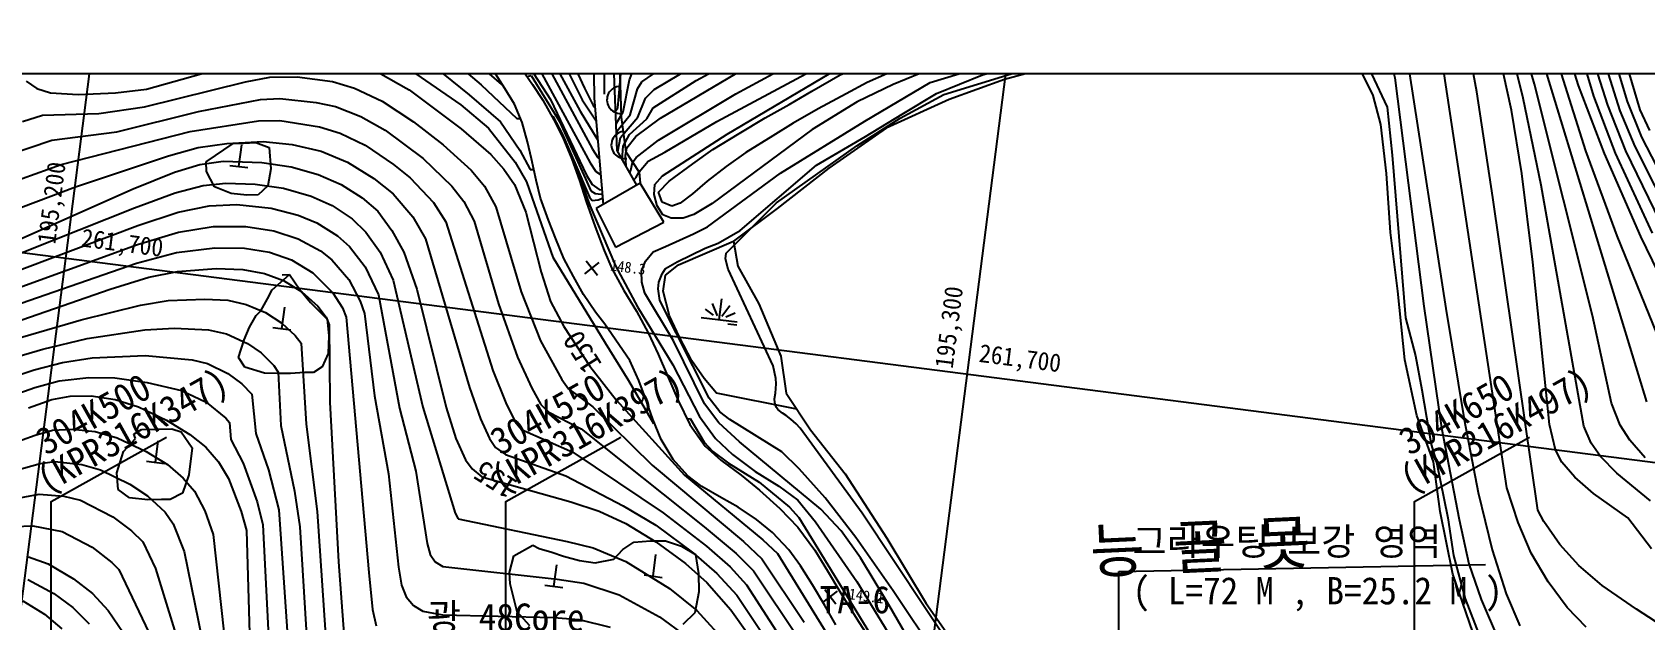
# Model space of a CAD drawing. Header units: millimetres. Extents: x 6886 to 7682, y 1103 to 1807.
# Drawn here: x 7170.6 to 7348, y 1489.1 to 1553.7 of the extents above; entities that cross this region are included whole.
import ezdxf
from ezdxf.enums import TextEntityAlignment as Align
from ezdxf.xclip import XClip

# ---------------------------------------------------------------- set-up
doc = ezdxf.new("R2010")
doc.units = ezdxf.units.MM
doc.header["$LTSCALE"] = 10
doc.header["$MEASUREMENT"] = 0
doc.header["$XCLIPFRAME"] = 2
doc.layers.add('TN-TEXT', color=3, linetype='Continuous')
doc.layers.add('TZ-BASE', color=253, linetype='Continuous')
doc.layers.add('TX-PAPR', color=2, linetype='Continuous', plot=False)
doc.styles.add('HANA', font='GulimChe.ttf')
doc.styles.get("Standard").update_dxf_attribs({"font": 'GulimChe.ttf'})

# ---------------------------------------------------------------- blocks, each defined once
blk = doc.blocks.new('JD-GFJ6DDFJGD34XDGH')
at = {"layer": 'TZ-BASE'}
for p, q in [((172.02, -175.56), (217.06, 175)), ((272.79, -175.91), (317.89, 175)), ((369.73, 72.54, 156), (360.37, 104.28, 156)), ((368.06, 73.69, 155), (361.36, 95.7, 155)), ((259.5, 87.9, 143.85), (259.74, 72.32, 143.85)), ((262.27, 66.57, 132.9), (261.42, 87.57, 132.9)), ((262.23, 87.1, 146.87), (262.69, 70.21, 146.87)), ((252.74, 83.44, 141), (258.43, 72.14, 141)), ((251.79, 82.61, 142), (258.21, 70.88, 142)), ((254.19, 83.36, 140), (258.67, 73.41, 140)), ((368.84, 66.51, 154), (363.62, 83.06, 154)), ((371.26, 71.53, 157), (367.8, 82.51, 157)), ((372.65, 70.9, 158), (369.16, 81.98, 158)), ((373.44, 71.96, 159), (370.26, 82.31, 159)), ((374.85, 71.01, 160), (371.24, 82.99, 160)), ((348.54, 80.99, 147), (353.46, 49.17, 147)), ((360.17, 29.48, 148), (352.53, 79.96, 148)), ((241.68, 78.57, 147), (247.3, 73.76, 147)), ((260.88, 74.25, 180), (260.92, 79.25, 180)), ((270.94, 74.25, 144), (280.05, 79.2, 144)), ((345.44, 72.62, 144.5), (342.63, 78.46, 144.5)), ((356.86, 73, 149), (355.74, 79.01, 149)), ((363.19, 73.85, 152), (361.62, 79.53, 152)), ((375.56, 38.91, 153), (363.22, 79.4, 153)), ((210.47, 73.31, 150), (222.26, 76.63, 150)), ((240.8, 76.85, 148), (245.98, 72.69, 148)), ((266.33, 73.26, 143), (271.94, 76.62, 143)), ((273.24, 69.74, 147), (287.29, 77.29, 147)), ((275.34, 72.77, 146), (282.77, 76.87, 146)), ((286.81, 74.86, 148.82), (289.36, 76.38, 148.82)), ((300.74, 77.15, 148), (292.64, 73.83, 148)), ((298.21, 72.71, 145), (310.36, 76.46, 145)), ((302.45, 74.87, 146), (310.8, 77.44, 146)), ((312.96, 76.62, 144.5), (304.88, 74.35, 144.5)), ((344.09, 77.5, 145), (346.98, 71.33, 145)), ((347.19, 77.15, 146), (347.83, 74.54, 146)), ((361.97, 72.3, 151), (360.62, 77.71, 151)), ((221.35, 74.09, 151), (224.06, 74.63, 151)), ((224.06, 74.63, 151), (227.04, 74.64, 151)), ((227.04, 74.64, 151), (230.94, 74.13, 151)), ((235.63, 75.37, 150), (239.05, 73.4, 150)), ((239.92, 75.13, 149), (245.07, 71.57, 149)), ((247.1, 75.91, 146), (249.54, 73.82, 146)), ((249.91, 73.38, 141.52), (248.88, 75.01, 141.52)), ((251.6, 75.82, 155.51), (252.94, 73.83, 155.51)), ((252.36, 74.69, 146), (252.8, 74.82, 146)), ((252.8, 74.82, 146), (255.92, 69.76, 146)), ((252.9, 75.29, 145), (254.94, 72.17, 145)), ((253.47, 75.95, 144), (259.3, 65.2, 144)), ((254.71, 75.67, 143), (259.56, 66.71, 143)), ((259.53, 75.13, 139), (259.7, 74.9, 139)), ((262.33, 71.24, 140), (262.69, 75.36, 140)), ((263.63, 74.32, 141), (263.93, 75.09, 141)), ((264.97, 74.11, 142), (268.08, 76.23, 142)), ((267.04, 70.1, 145), (275.58, 75.17, 145)), ((274.36, 68.35, 148), (286.57, 75.57, 148)), ((283.68, 73.08, 148.82), (286.81, 74.86, 148.82)), ((293.12, 75.54, 148.82), (289.79, 74.02, 148.82)), ((296.72, 74.04, 147), (301.44, 75.48, 147)), ((297.39, 72.81, 146), (302.45, 74.87, 146)), ((347.83, 74.54, 146), (351.04, 49.44, 146)), ((360.66, 70.98, 150), (359.58, 76.01, 150)), ((197.24, 74.19, 150), (198.41, 73.39, 150)), ((198.41, 73.39, 150), (199.9, 72.91, 150)), ((199.9, 72.91, 150), (202.96, 72.72, 150)), ((202.96, 72.72, 150), (207.07, 72.88, 150)), ((207.07, 72.88, 150), (210.47, 73.31, 150)), ((210.27, 71.34, 151), (221.35, 74.09, 151)), ((230.94, 74.13, 151), (233.35, 73.42, 151)), ((233.35, 73.42, 151), (236.39, 71.97, 151)), ((239.05, 73.4, 150), (239.36, 73.23, 150)), ((239.36, 73.23, 150), (245.11, 68.92, 150)), ((247.3, 73.76, 147), (251.24, 70.07, 147)), ((249.54, 73.82, 146), (249.62, 73.85, 146)), ((250.96, 71.64, 141.52), (249.91, 73.38, 141.52)), ((252.94, 73.83, 155.51), (254.1, 72.09, 155.51)), ((258.67, 73.41, 140), (259.61, 71.52, 140)), ((260.87, 72.75, 180), (260.88, 74.25, 180)), ((262.93, 70.8, 141), (263.63, 74.32, 141)), ((263.68, 70.47, 142), (264.5, 73.34, 142)), ((264.5, 73.34, 142), (264.97, 74.11, 142)), ((265.37, 72.32, 143), (266.33, 73.26, 143)), ((266.22, 71.24, 144), (270.94, 74.25, 144)), ((266.82, 67.7, 146), (275.34, 72.77, 146)), ((281.19, 71.61, 148.82), (283.68, 73.08, 148.82)), ((287.48, 72.78, 148.82), (284.38, 71.15, 148.82)), ((289.79, 74.02, 148.82), (287.48, 72.78, 148.82)), ((292.64, 73.83, 148), (288.66, 71.91, 148)), ((289.5, 69.77, 147), (296.72, 74.04, 147)), ((293.62, 70.54, 146), (297.39, 72.81, 146)), ((304.88, 74.35, 144.5), (298.79, 72.16, 144.5)), ((358.64, 61.38, 149), (356.86, 73, 149)), ((369.59, 48.42, 152), (363.19, 73.85, 152)), ((370.91, 66.22, 155), (368.06, 73.69, 155)), ((205.22, 70.63, 151), (210.27, 71.34, 151)), ((216.21, 70.86, 152), (223.02, 72.15, 152)), ((223.02, 72.15, 152), (225.15, 72.28, 152)), ((225.15, 72.28, 152), (229.15, 71.83, 152)), ((229.15, 71.83, 152), (231.27, 71.41, 152)), ((231.27, 71.41, 152), (234.07, 70.29, 152)), ((236.39, 71.97, 151), (239.85, 69.69, 151)), ((245.07, 71.57, 149), (248.1, 69, 149)), ((245.98, 72.69, 148), (249.43, 69.71, 148)), ((251.82, 69.62, 141.52), (250.96, 71.64, 141.52)), ((254.1, 72.09, 155.51), (255.28, 69.92, 155.51)), ((254.94, 72.17, 145), (258.9, 63.85, 145)), ((258.43, 72.14, 141), (259.95, 69.81, 141)), ((259.61, 71.52, 140), (259.83, 71.23, 140)), ((259.74, 72.32, 143.85), (260.71, 60.63, 143.85)), ((262.09, 70.87, 140), (262.33, 71.24, 140)), ((264.54, 70.23, 143), (265.37, 72.32, 143)), ((265.53, 70.04, 144), (266.22, 71.24, 144)), ((278.55, 70.15, 148.82), (281.19, 71.61, 148.82)), ((284.38, 71.15, 148.82), (281.62, 69.56, 148.82)), ((288.66, 71.91, 148), (283.73, 68.87, 148)), ((298.79, 72.16, 144.5), (291.85, 69.02, 144.5)), ((293.4, 70.1, 145), (298.21, 72.71, 145)), ((346.28, 69.43, 144.5), (345.44, 72.62, 144.5)), ((346.98, 71.33, 145), (347.55, 66.05, 145)), ((361.82, 64.01, 150), (360.66, 70.98, 150)), ((363.94, 62.75, 151), (361.97, 72.3, 151)), ((372.13, 66.27, 156), (369.73, 72.54, 156)), ((373.25, 66.53, 157), (371.26, 71.53, 157)), ((375.01, 68.04, 159), (373.44, 71.96, 159)), ((375.9, 68.74, 160), (374.85, 71.01, 160)), ((80, 70.34), (700, -9.33)), ((196.81, 69.74, 151), (199.04, 70.43, 151)), ((199.04, 70.43, 151), (205.22, 70.63, 151)), ((207.2, 68.62, 152), (216.21, 70.86, 152)), ((215.26, 68.65, 153), (222.81, 69.8, 153)), ((222.81, 69.8, 153), (225.15, 69.84, 153)), ((225.15, 69.84, 153), (229.52, 69.17, 153)), ((234.07, 70.29, 152), (236.74, 68.79, 152)), ((239.85, 69.69, 151), (243.12, 67.19, 151)), ((249.43, 69.71, 148), (251.57, 66.61, 148)), ((251.24, 70.07, 147), (251.61, 70.09, 147)), ((252.39, 67.5, 141.52), (251.82, 69.62, 141.52)), ((255.06, 70.32, 147), (255.17, 70.33, 147)), ((255.17, 70.33, 147), (256.26, 68.3, 147)), ((255.28, 69.92, 155.51), (256.35, 67.82, 155.51)), ((255.92, 69.76, 146), (258.77, 63.44, 146)), ((258.21, 70.88, 142), (260.13, 67.68, 142)), ((262.15, 69.49, 141), (262.93, 70.8, 141)), ((262.28, 68.7, 142), (263.68, 70.47, 142)), ((262.62, 67.98, 143), (264.54, 70.23, 143)), ((262.69, 70.21, 146.87), (263.22, 66.42, 146.87)), ((263.63, 68.32, 144), (265.53, 70.04, 144)), ((264.32, 68.11, 145), (267.04, 70.1, 145)), ((267.51, 66.39, 147), (273.24, 69.74, 147)), ((275.68, 68.41, 148.82), (278.55, 70.15, 148.82)), ((281.62, 69.56, 148.82), (279.41, 68.16, 148.82)), ((280.23, 64.08, 147), (289.5, 69.77, 147)), ((288.63, 67.07, 145), (293.4, 70.1, 145)), ((289.6, 68.09, 146), (293.62, 70.54, 146)), ((346.93, 64.01, 144.5), (346.28, 69.43, 144.5)), ((374.27, 67, 158), (372.65, 70.9, 158)), ((195.18, 66.06, 152), (200.07, 67.7, 152)), ((200.07, 67.7, 152), (207.2, 68.62, 152)), ((201.07, 65, 153), (215.26, 68.65, 153)), ((219.3, 67.32, 154), (223.3, 67.54, 154)), ((221.13, 67.38, 154.53), (222.5, 67.45, 154.53)), ((222.5, 67.45, 154.53), (223.96, 66.88, 154.53)), ((223.3, 67.54, 154), (226.5, 67.21, 154)), ((229.52, 69.17, 153), (231.8, 68.48, 153)), ((231.8, 68.48, 153), (234.53, 67.16, 153)), ((236.74, 68.79, 152), (240.92, 65.68, 152)), ((245.11, 68.92, 150), (248.36, 66.11, 150)), ((248.1, 69, 149), (251.04, 65.26, 149)), ((252.83, 65.65, 141.52), (252.39, 67.5, 141.52)), ((256.26, 68.3, 147), (257.72, 64.93, 147)), ((256.35, 67.82, 155.51), (257.28, 65.59, 155.51)), ((262.2, 68.11, 142), (262.28, 68.7, 142)), ((262.33, 66.45, 143), (262.62, 67.98, 143)), ((262.92, 67.05, 144), (263.63, 68.32, 144)), ((263.33, 66.84, 145), (264.32, 68.11, 145)), ((264.37, 65.79, 146), (266.82, 67.7, 146)), ((267.26, 63.76, 148), (274.36, 68.35, 148)), ((283.73, 68.87, 148), (272.73, 60.73, 148)), ((272.8, 66.68, 148.82), (275.68, 68.41, 148.82)), ((279.41, 68.16, 148.82), (276.44, 66.34, 148.82)), ((284.19, 64.93, 146), (289.6, 68.09, 146)), ((291.85, 69.02, 144.5), (285.55, 64.62, 144.5)), ((378.33, 61.64, 159), (375.01, 68.04, 159)), ((202.67, 62.57, 154), (212.88, 65.98, 154)), ((212.88, 65.98, 154), (216.17, 66.88, 154)), ((216.17, 66.88, 154), (219.3, 67.32, 154)), ((217.03, 65.32, 154.53), (220, 67.32, 154.53)), ((220, 67.32, 154.53), (221.13, 67.38, 154.53)), ((220.65, 64.79, 155.7), (220.96, 67.17, 155.7)), ((223.96, 66.88, 154.53), (224.15, 64.53, 154.53)), ((226.5, 67.21, 154), (229.68, 66.49, 154)), ((229.68, 66.49, 154), (232.59, 65.28, 154)), ((234.53, 67.16, 153), (237.64, 65.03, 153)), ((240.92, 65.68, 152), (244.08, 62.65, 152)), ((243.12, 67.19, 151), (246.19, 64.38, 151)), ((248.36, 66.11, 150), (249.81, 64.51, 150)), ((251.57, 66.61, 148), (252.7, 64.46, 148)), ((259.56, 66.71, 143), (260.13, 65.78, 143)), ((260.13, 65.78, 143), (260.3, 65.65, 143)), ((264.42, 62.76, 132.9), (262.27, 66.57, 132.9)), ((262.83, 65.58, 144), (262.92, 67.05, 144)), ((263.17, 66.06, 145), (263.33, 66.84, 145)), ((263.24, 64.84, 145), (263.17, 66.06, 145)), ((263.22, 66.42, 146.87), (264.68, 64.19, 146.87)), ((263.95, 65.25, 146), (264.37, 65.79, 146)), ((265.68, 65.39, 147), (267.51, 66.39, 147)), ((270.6, 65.08, 148.82), (272.8, 66.68, 148.82)), ((276.44, 66.34, 148.82), (274.25, 64.79, 148.82)), ((279.81, 60.81, 145), (288.63, 67.07, 145)), ((347.55, 66.05, 145), (349.01, 48.17, 145)), ((372.31, 57.16, 154), (368.84, 66.51, 154)), ((374.92, 57.09, 155), (370.91, 66.22, 155)), ((376.19, 57.48, 156), (372.13, 66.27, 156)), ((377.66, 57.46, 157), (373.25, 66.53, 157)), ((378.65, 58.36, 158), (374.27, 67, 158)), ((193.78, 62.42, 153), (201.07, 65, 153)), ((209.02, 62.33, 155), (213.56, 64.18, 155)), ((213.56, 64.18, 155), (216.34, 65.02, 155)), ((216.34, 65.02, 155), (218.9, 65.4, 155)), ((217.08, 64.24, 154.53), (217.03, 65.32, 154.53)), ((217.96, 62.55, 154.53), (217.08, 64.24, 154.53)), ((218.9, 65.4, 155), (223.17, 65.22, 155)), ((219.66, 64.92, 155.7), (221.64, 64.67, 155.7)), ((223.17, 65.22, 155), (226.4, 64.75, 155)), ((224.15, 64.53, 154.53), (223.81, 62.68, 154.53)), ((226.4, 64.75, 155), (229.35, 63.92, 155)), ((229.35, 63.92, 155), (231.9, 62.8, 155)), ((232.59, 65.28, 154), (235.5, 63.47, 154)), ((237.64, 65.03, 153), (239.47, 63.55, 153)), ((246.19, 64.38, 151), (247.67, 62.62, 151)), ((249.81, 64.51, 150), (250.96, 62.8, 150)), ((251.04, 65.26, 149), (252.29, 63.1, 149)), ((252.7, 64.46, 148), (253.09, 64.48, 148)), ((253.35, 63.28, 141.52), (252.83, 65.65, 141.52)), ((257.28, 65.59, 155.51), (258.11, 63.25, 155.51)), ((257.58, 64.75, 148), (257.7, 64.76, 148)), ((257.7, 64.76, 148), (259.27, 60.49, 148)), ((257.72, 64.93, 147), (259.22, 61.44, 147)), ((259.3, 65.2, 144), (259.93, 64.24, 144)), ((259.93, 64.24, 144), (260.44, 63.92, 144)), ((263.67, 64.1, 146), (263.78, 64.39, 146)), ((263.78, 64.39, 146), (263.95, 65.25, 146)), ((264.32, 63.55, 147), (264.7, 64.21, 147)), ((264.68, 64.19, 146.87), (264.79, 62.97, 146.87)), ((264.7, 64.21, 147), (265.68, 65.39, 147)), ((267.98, 63.2, 148.82), (270.6, 65.08, 148.82)), ((274.25, 64.79, 148.82), (272.15, 63.19, 148.82)), ((272.2, 58.16, 147), (280.23, 64.08, 147)), ((275.79, 57.76, 146), (284.19, 64.93, 146)), ((285.55, 64.62, 144.5), (279.86, 60.18, 144.5)), ((347.36, 57.55, 144.5), (346.93, 64.01, 144.5)), ((363.04, 54.28, 150), (361.82, 64.01, 150)), ((192.9, 58.88, 154), (202.67, 62.57, 154)), ((195.21, 56.21, 155), (209.02, 62.33, 155)), ((213.63, 61.91, 156), (216.71, 62.69, 156)), ((216.71, 62.69, 156), (219.19, 62.97, 156)), ((219.78, 61.83, 154.53), (217.96, 62.55, 154.53)), ((219.19, 62.97, 156), (222.42, 62.87, 156)), ((222.42, 62.87, 156), (225.53, 62.42, 156)), ((223.81, 62.68, 154.53), (222.76, 61.69, 154.53)), ((225.53, 62.42, 156), (228.6, 61.54, 156)), ((231.9, 62.8, 155), (234.2, 61.36, 155)), ((235.5, 63.47, 154), (237.62, 61.78, 154)), ((239.47, 63.55, 153), (242.06, 60.83, 153)), ((244.08, 62.65, 152), (245.39, 60.96, 152)), ((247.67, 62.62, 151), (248.91, 60.37, 151)), ((250.96, 62.8, 150), (252.23, 59.79, 150)), ((252.29, 63.1, 149), (253.15, 60.57, 149)), ((253.84, 61.3, 141.52), (253.35, 63.28, 141.52)), ((258.11, 63.25, 155.51), (258.86, 60.94, 155.51)), ((258.77, 63.44, 146), (259.36, 62.13, 146)), ((258.9, 63.85, 145), (259.51, 62.82, 145)), ((259.36, 62.13, 146), (259.85, 61.83, 146)), ((259.51, 62.82, 145), (260.28, 62.25, 145)), ((264.79, 62.97, 147.42), (259.94, 60.19, 147.42)), ((260.28, 62.25, 145), (260.58, 62.24, 145)), ((264.1, 63.33, 147), (264.32, 63.55, 147)), ((267.4, 58.69, 147.42), (264.79, 62.97, 147.42)), ((266.35, 61.73, 148), (266.41, 62.81, 148)), ((266.41, 62.81, 148), (267.26, 63.76, 148)), ((266.8, 61.97, 148.82), (267.98, 63.2, 148.82)), ((272.15, 63.19, 148.82), (270.56, 61.79, 148.82)), ((368.64, 36.24, 151), (363.94, 62.75, 151)), ((209.15, 60.26, 156), (213.63, 61.91, 156)), ((213.95, 59.77, 157), (217.36, 60.46, 157)), ((217.36, 60.46, 157), (220.41, 60.6, 157)), ((221.52, 61.66, 154.53), (219.78, 61.83, 154.53)), ((220.41, 60.6, 157), (224.19, 60.22, 157)), ((222.76, 61.69, 154.53), (221.52, 61.66, 154.53)), ((228.6, 61.54, 156), (230.89, 60.49, 156)), ((230.89, 60.49, 156), (233.09, 59.05, 156)), ((234.2, 61.36, 155), (235.91, 59.9, 155)), ((237.62, 61.78, 154), (239.78, 59.28, 154)), ((242.06, 60.83, 153), (243.4, 58.73, 153)), ((245.39, 60.96, 152), (246.52, 58.78, 152)), ((248.91, 60.37, 151), (251.71, 51.01, 151)), ((253.15, 60.57, 149), (255.18, 54.83, 149)), ((254.72, 58.91, 141.52), (253.84, 61.3, 141.52)), ((258.86, 60.94, 155.51), (259.83, 58.15, 155.51)), ((259.22, 61.44, 147), (259.52, 61.05, 147)), ((259.27, 60.49, 148), (262.08, 53.88, 148)), ((259.52, 61.05, 147), (260.18, 61.14, 147)), ((259.85, 61.83, 146), (260.49, 61.75, 146)), ((260.18, 61.14, 147), (260.65, 61.33, 147)), ((260.49, 61.75, 146), (260.62, 61.79, 146)), ((266.67, 60.46, 148), (266.35, 61.73, 148)), ((267.29, 59.49, 148), (266.67, 60.46, 148)), ((267.21, 60.86, 148.82), (266.8, 61.97, 148.82)), ((268.28, 60.43, 148.82), (267.21, 60.86, 148.82)), ((269.2, 60.75, 148.82), (268.28, 60.43, 148.82)), ((270.56, 61.79, 148.82), (269.2, 60.75, 148.82)), ((272.73, 60.73, 148), (270.7, 59.52, 148)), ((274.27, 55.28, 145), (279.81, 60.81, 145)), ((363.58, 27.02, 149), (358.64, 61.38, 149)), ((192.55, 53.67, 156), (209.15, 60.26, 156)), ((209.51, 58.31, 157), (213.95, 59.77, 157)), ((224.19, 60.22, 157), (227.17, 59.45, 157)), ((227.17, 59.45, 157), (229.23, 58.6, 157)), ((229.23, 58.6, 157), (231.5, 57.19, 157)), ((233.09, 59.05, 156), (234.62, 57.56, 156)), ((235.91, 59.9, 155), (237.48, 57.76, 155)), ((239.78, 59.28, 154), (241.19, 56.84, 154)), ((243.4, 58.73, 153), (248.58, 42.38, 153)), ((246.52, 58.78, 152), (249.22, 49.69, 152)), ((252.23, 59.79, 150), (253.9, 53.16, 150)), ((255.51, 56.86, 141.52), (254.72, 58.91, 141.52)), ((259.94, 60.19, 147.42), (262.08, 55.92, 147.42)), ((262.08, 55.92, 147.42), (267.4, 58.69, 147.42)), ((268.2, 59.12, 148), (267.29, 59.49, 148)), ((269.54, 59.12, 148), (268.2, 59.12, 148)), ((270.7, 59.52, 148), (269.54, 59.12, 148)), ((279.86, 60.18, 144.5), (275.05, 56.58, 144.5)), ((192.62, 51.95, 157), (209.51, 58.31, 157)), ((209.47, 56.23, 158), (213.98, 57.56, 158)), ((213.98, 57.56, 158), (217.81, 58.19, 158)), ((217.81, 58.19, 158), (221.39, 58.19, 158)), ((221.39, 58.19, 158), (224.49, 57.72, 158)), ((224.49, 57.72, 158), (227.17, 56.86, 158)), ((227.17, 56.86, 158), (229.61, 55.51, 158)), ((231.5, 57.19, 157), (232.8, 55.99, 157)), ((234.62, 57.56, 156), (236.2, 55.37, 156)), ((237.48, 57.76, 155), (238.78, 55.36, 155)), ((241.19, 56.84, 154), (246.01, 40.5, 154)), ((256.41, 54.67, 141.52), (255.51, 56.86, 141.52)), ((259.83, 58.15, 155.51), (260.83, 55.57, 155.51)), ((267.6, 56, 147), (270.68, 57.41, 147)), ((270.68, 57.41, 147), (272.2, 58.16, 147)), ((273.37, 56.38, 146), (275.79, 57.76, 146)), ((348.18, 51.09, 144.5), (347.36, 57.55, 144.5)), ((379.45, 39.56, 154), (372.31, 57.16, 154)), ((380, 46.59, 155), (374.92, 57.09, 155)), ((193.33, 50.36, 158), (209.47, 56.23, 158)), ((209.38, 54.17, 159), (213.79, 55.34, 159)), ((213.79, 55.34, 159), (217.99, 55.87, 159)), ((217.99, 55.87, 159), (221.24, 55.83, 159)), ((221.24, 55.83, 159), (223.99, 55.36, 159)), ((223.99, 55.36, 159), (226.44, 54.52, 159)), ((229.61, 55.51, 158), (230.86, 54.55, 158)), ((232.8, 55.99, 157), (234.54, 53.75, 157)), ((236.2, 55.37, 156), (237.63, 52.29, 156)), ((238.78, 55.36, 155), (240.23, 51.3, 155)), ((260.83, 55.57, 155.51), (261.67, 53.58, 155.51)), ((265.39, 54.4, 147), (266.22, 55.41, 147)), ((266.22, 55.41, 147), (267.6, 56, 147)), ((268.85, 54.31, 146), (271.94, 55.8, 146)), ((269, 53.99, 144.79), (275.05, 56.58, 144.79)), ((271.94, 55.8, 146), (273.37, 56.38, 146)), ((274.19, 54.64, 145), (274.27, 55.28, 145)), ((275.05, 56.58, 144.5), (275.55, 53.83, 144.5)), ((193.27, 48.6, 159), (209.38, 54.17, 159)), ((210.72, 52.61, 160), (213.87, 53.26, 160)), ((213.87, 53.26, 160), (218.14, 53.57, 160)), ((218.14, 53.57, 160), (221.08, 53.48, 160)), ((221.08, 53.48, 160), (223.46, 53.02, 160)), ((226.44, 54.52, 159), (228.79, 53.1, 159)), ((230.86, 54.55, 158), (232.74, 52.37, 158)), ((234.54, 53.75, 157), (235.99, 50.69, 157)), ((255.18, 54.83, 149), (260.93, 45.42, 149)), ((257.47, 52.69, 141.52), (256.41, 54.67, 141.52)), ((258.69, 53.01, 148.28), (260.27, 54.23, 148.28)), ((258.87, 54.41, 148.28), (260.09, 52.83, 148.28)), ((261.67, 53.58, 155.51), (262.98, 51.15, 155.51)), ((262.08, 53.88, 148), (264.51, 49.38, 148)), ((264.95, 53.28, 147), (265.39, 54.4, 147)), ((264.97, 52.09, 147), (264.95, 53.28, 147)), ((267.21, 52.99, 146), (267.58, 53.59, 146)), ((267.58, 53.59, 146), (268.85, 54.31, 146)), ((267.58, 52.84, 144.79), (269, 53.99, 144.79)), ((274.48, 53.51, 145), (274.19, 54.64, 145)), ((279.44, 42.87, 145), (274.48, 53.51, 145)), ((275.55, 53.83, 144.5), (277.85, 49.7, 144.5)), ((364.85, 36.43, 150), (363.04, 54.28, 150)), ((206.48, 51.3, 160), (210.72, 52.61, 160)), ((223.46, 53.02, 160), (225.53, 52.25, 160)), ((224.29, 51.25, 160.14), (226.19, 52.91, 160.14)), ((225.39, 52.88, 160.14), (226.19, 52.91, 160.14)), ((225.53, 52.25, 160), (227.55, 51.01, 160)), ((226.19, 52.91, 160.14), (227.32, 51.32, 160.14)), ((228.79, 53.1, 159), (230.99, 50.92, 159)), ((232.74, 52.37, 158), (234, 50, 158)), ((237.63, 52.29, 156), (240.88, 38.35, 156)), ((253.9, 53.16, 150), (254.93, 49.96, 150)), ((258.57, 50.71, 141.52), (257.47, 52.69, 141.52)), ((265.32, 50.86, 147), (264.97, 52.09, 147)), ((266.76, 51.33, 146), (266.86, 52.09, 146)), ((266.86, 52.09, 146), (267.21, 52.99, 146)), ((267.32, 51.1, 144.79), (267.58, 52.84, 144.79)), ((194.09, 47.01, 160), (206.48, 51.3, 160)), ((209.8, 49.54, 161), (212.85, 50.06, 161)), ((212.85, 50.06, 161), (216.89, 50.21, 161)), ((216.89, 50.21, 161), (219.42, 50.09, 161)), ((219.42, 50.09, 161), (221.43, 49.64, 161)), ((223.06, 48.93, 160.14), (223.78, 50.25, 160.14)), ((223.78, 50.25, 160.14), (224.29, 51.25, 160.14)), ((227.32, 51.32, 160.14), (228.51, 49.83, 160.14)), ((227.55, 51.01, 160), (229.32, 49.45, 160)), ((228.51, 49.83, 160.14), (230.37, 48.02, 160.14)), ((230.99, 50.92, 159), (232.04, 49.24, 159)), ((234, 50, 158), (234.47, 48.65, 158)), ((235.99, 50.69, 157), (238.32, 38.22, 157)), ((240.23, 51.3, 155), (243.46, 38.29, 155)), ((249.22, 49.69, 152), (251.28, 43.84, 152)), ((251.71, 51.01, 151), (253.83, 45.63, 151)), ((254.93, 49.96, 150), (256.38, 47.19, 150)), ((259.89, 48.78, 141.52), (258.57, 50.71, 141.52)), ((262.98, 51.15, 155.51), (264.41, 48.89, 155.51)), ((268.47, 45.63, 147), (265.32, 50.86, 147)), ((266.97, 50.08, 146), (266.76, 51.33, 146)), ((272.38, 39.32, 146), (266.97, 50.08, 146)), ((268.04, 48.38, 144.79), (267.32, 51.1, 144.79)), ((273.31, 48.39, 145.3), (272.74, 49.75, 145.3)), ((273.49, 47.95, 145.3), (273.79, 50.24, 145.3)), ((277.85, 49.7, 144.5), (280.26, 43.93, 144.5)), ((348.94, 43.54, 144.5), (348.18, 51.09, 144.5)), ((189.29, 43.88, 161), (203.27, 47.94, 161)), ((203.27, 47.94, 161), (209.8, 49.54, 161)), ((221.43, 49.64, 161), (223.58, 48.74, 161)), ((221.81, 47.12, 160.14), (222.53, 48.41, 160.14)), ((222.53, 48.41, 160.14), (223.06, 48.93, 160.14)), ((223.58, 48.74, 161), (225.38, 47.57, 161)), ((225.38, 46.96, 160.62), (225.69, 49.34, 160.62)), ((229.32, 49.45, 160), (230.26, 48.23, 160)), ((230.26, 48.23, 160), (230.57, 47.39, 160)), ((230.37, 48.02, 160.14), (230.55, 46.18, 160.14)), ((232.04, 49.24, 159), (232.45, 48.22, 159)), ((232.45, 48.22, 159), (234.93, 20.14, 159)), ((234.47, 48.65, 158), (235.55, 39.58, 158)), ((260.9, 47.45, 141.52), (259.89, 48.78, 141.52)), ((264.41, 48.89, 155.51), (265.68, 46.52, 155.51)), ((264.51, 49.38, 148), (268.4, 42.99, 148)), ((269.13, 46.02, 144.79), (268.04, 48.38, 144.79)), ((271.51, 48.21, 145.3), (275.48, 47.7, 145.3)), ((272.85, 48.45, 145.3), (271.97, 49.11, 145.3)), ((273.78, 48.33, 145.3), (274.67, 49.5, 145.3)), ((274.24, 48.27, 145.3), (275.26, 48.69, 145.3)), ((349.01, 48.17, 145), (350.13, 43.96, 145)), ((351.04, 49.44, 146), (352.97, 36.07, 146)), ((353.46, 49.17, 147), (355.46, 36.99, 147)), ((371.68, 38.78, 152), (369.59, 48.42, 152)), ((203.93, 45.89, 162), (210.3, 46.85, 162)), ((210.3, 46.85, 162), (213.55, 47.01, 162)), ((213.55, 47.01, 162), (217.31, 46.83, 162)), ((217.31, 46.83, 162), (219.26, 46.4, 162)), ((219.26, 46.4, 162), (221.59, 45.34, 162)), ((221.22, 45.75, 160.14), (221.81, 47.12, 160.14)), ((224.39, 47.08, 160.62), (226.37, 46.83, 160.62)), ((225.38, 47.57, 161), (226.83, 46.22, 161)), ((226.83, 46.22, 161), (227.5, 45.37, 161)), ((230.55, 46.18, 160.14), (230.45, 44.24, 160.14)), ((230.57, 47.39, 160), (230.66, 38.9, 160)), ((256.38, 47.19, 150), (259.27, 42.84, 150)), ((263.66, 43.46, 141.52), (260.9, 47.45, 141.52)), ((265.68, 46.52, 155.51), (266.79, 44.15, 155.51)), ((275.42, 47.35, 145.3), (274.43, 47.47, 145.3)), ((185.71, 40.78, 162), (199.06, 44.71, 162)), ((199.06, 44.71, 162), (203.93, 45.89, 162)), ((220.58, 43.81, 160.14), (221.22, 45.75, 160.14)), ((221.59, 45.34, 162), (223.1, 44.31, 162)), ((227.5, 45.37, 161), (228.03, 36.46, 161)), ((253.83, 45.63, 151), (256.18, 41.38, 151)), ((260.93, 45.42, 149), (263.52, 41.26, 149)), ((271.89, 38.7, 147), (268.47, 45.63, 147)), ((270.48, 43.44, 144.79), (269.13, 46.02, 144.79)), ((198.12, 42.45, 163), (201.23, 43.24, 163)), ((201.23, 43.24, 163), (204.49, 43.77, 163)), ((204.49, 43.77, 163), (210.34, 44.01, 163)), ((210.34, 44.01, 163), (215.49, 43.54, 163)), ((215.49, 43.54, 163), (217.2, 43.13, 163)), ((217.2, 43.13, 163), (219.44, 42.03, 163)), ((221.31, 42.73, 160.14), (220.58, 43.81, 160.14)), ((223.46, 42.06, 160.14), (221.31, 42.73, 160.14)), ((223.1, 44.31, 162), (224.5, 42.93, 162)), ((224.5, 42.93, 162), (224.97, 42.18, 162)), ((229.82, 42.76, 160.14), (228.85, 42.16, 160.14)), ((230.45, 44.24, 160.14), (229.82, 42.76, 160.14)), ((251.28, 43.84, 152), (252.88, 40.42, 152)), ((259.27, 42.84, 150), (262.17, 39.15, 150)), ((264.66, 41.25, 141.52), (263.66, 43.46, 141.52)), ((266.79, 44.15, 155.51), (267.82, 41.77, 155.51)), ((268.4, 42.99, 148), (271.33, 37.31, 148)), ((271.82, 41.5, 144.79), (270.48, 43.44, 144.79)), ((279.73, 41.48, 145), (279.44, 42.87, 145)), ((280.26, 43.93, 144.5), (280.86, 39.87, 144.5)), ((350.25, 37.42, 144.5), (348.94, 43.54, 144.5)), ((350.13, 43.96, 145), (350.8, 40.23, 145)), ((187.13, 38.82, 163), (198.12, 42.45, 163)), ((198.17, 40.48, 164), (200.85, 41.23, 164)), ((200.85, 41.23, 164), (204.11, 41.6, 164)), ((204.11, 41.6, 164), (206.98, 41.54, 164)), ((206.98, 41.54, 164), (210.55, 41.05, 164)), ((210.55, 41.05, 164), (214.32, 40.17, 164)), ((219.44, 42.03, 163), (220.95, 40.89, 163)), ((220.95, 40.89, 163), (222.08, 39.78, 163)), ((224.89, 42.03, 160.14), (223.46, 42.06, 160.14)), ((226.32, 42.04, 160.14), (224.89, 42.03, 160.14)), ((224.97, 42.18, 162), (225.24, 36.32, 162)), ((227.85, 42.14, 160.14), (226.32, 42.04, 160.14)), ((228.85, 42.16, 160.14), (227.85, 42.14, 160.14)), ((248.58, 42.38, 153), (250, 38.81, 153)), ((256.18, 41.38, 151), (256.9, 40.34, 151)), ((263.52, 41.26, 149), (266.27, 36.54, 149)), ((265.34, 39.4, 141.52), (264.66, 41.25, 141.52)), ((267.82, 41.77, 155.51), (268.96, 39.08, 155.51)), ((273.21, 39.87, 144.79), (271.82, 41.5, 144.79)), ((279.68, 39.87, 145), (279.76, 40.9, 145)), ((279.76, 40.9, 145), (279.73, 41.48, 145)), ((186.2, 36.31, 164), (198.17, 40.48, 164)), ((197.49, 38.25, 165), (200.04, 39.18, 165)), ((200.04, 39.18, 165), (202.06, 39.56, 165)), ((202.06, 39.56, 165), (204.39, 39.58, 165)), ((204.39, 39.58, 165), (207.03, 39.18, 165)), ((207.03, 39.18, 165), (209.58, 38.36, 165)), ((214.32, 40.17, 164), (217.02, 38.87, 164)), ((222.08, 39.78, 163), (222.51, 35.45, 163)), ((235.55, 39.58, 158), (237.12, 30.99, 158)), ((246.01, 40.5, 154), (247.21, 37.04, 154)), ((252.88, 40.42, 152), (253.87, 38.64, 152)), ((256.9, 40.34, 151), (259.59, 38.38, 151)), ((262.17, 39.15, 150), (269.67, 30.86, 150)), ((266.19, 37.03, 141.52), (265.34, 39.4, 141.52)), ((268.96, 39.08, 155.51), (270.27, 36.43, 155.51)), ((273.58, 37.82, 146), (272.38, 39.32, 146)), ((282.03, 38.12, 144.79), (273.21, 39.87, 144.79)), ((279.59, 39.24, 145), (279.68, 39.87, 145)), ((279.61, 38.85, 145), (279.59, 39.24, 145)), ((280.86, 39.87, 144.5), (283.54, 35.85, 144.5)), ((350.8, 40.23, 145), (351.82, 34.23, 145)), ((209.58, 38.36, 165), (212.69, 36.9, 165)), ((217.02, 38.87, 164), (219.22, 37.12, 164)), ((230.66, 38.9, 160), (231.61, 21.34, 160)), ((238.32, 38.22, 157), (240.12, 31.28, 157)), ((240.88, 38.35, 156), (244.43, 26.66, 156)), ((243.46, 38.29, 155), (244.51, 34.87, 155)), ((250, 38.81, 153), (251.05, 36.73, 153)), ((253.87, 38.64, 152), (254.67, 37.83, 152)), ((254.67, 37.83, 152), (258.31, 35.95, 152)), ((259.59, 38.38, 151), (266.11, 31.95, 151)), ((271.33, 37.31, 148), (273.08, 34.9, 148)), ((273.47, 36.62, 147), (271.89, 38.7, 147)), ((274.68, 36.96, 146), (273.58, 37.82, 146)), ((279.67, 38.56, 145), (279.61, 38.85, 145)), ((279.8, 38.3, 145), (279.67, 38.56, 145)), ((279.95, 38.06, 145), (279.8, 38.3, 145)), ((280.46, 37.68, 145), (279.95, 38.06, 145)), ((280.86, 37.42, 145), (280.46, 37.68, 145)), ((281.39, 37.01, 145), (280.86, 37.42, 145)), ((352.1, 32.32, 144.5), (350.25, 37.42, 144.5)), ((372.63, 36.35, 152), (371.68, 38.78, 152)), ((198.23, 35.24, 166), (200.14, 35.79, 166)), ((200.14, 35.79, 166), (202.3, 35.93, 166)), ((202.3, 35.93, 166), (204.84, 35.65, 166)), ((204.84, 35.65, 166), (207.23, 34.97, 166)), ((209.09, 35.35, 166.47), (209.94, 35.86, 166.47)), ((209.94, 35.86, 166.47), (213.25, 35.96, 166.47)), ((212.69, 36.9, 165), (215.25, 35.33, 165)), ((213.25, 35.96, 166.47), (214.29, 35.62, 166.47)), ((214.29, 35.62, 166.47), (215.49, 33.87, 166.47)), ((219.22, 37.12, 164), (219.61, 36.63, 164)), ((219.61, 36.63, 164), (219.75, 34.76, 164)), ((225.24, 36.32, 162), (226.77, 29.08, 162)), ((228.03, 36.46, 161), (229.24, 26.87, 161)), ((247.21, 37.04, 154), (248.2, 34.9, 154)), ((251.05, 36.73, 153), (251.74, 35.86, 153)), ((251.74, 35.86, 153), (257.37, 33.37, 153)), ((258.31, 35.95, 152), (271.84, 25.18, 152)), ((267.12, 34.76, 141.52), (266.19, 37.03, 141.52)), ((266.27, 36.54, 149), (266.38, 36.56, 149)), ((269.97, 37.04, 149), (270.3, 37.09, 149)), ((270.27, 36.43, 155.51), (271.95, 34.05, 155.51)), ((270.3, 37.09, 149), (271.85, 34.47, 149)), ((275.74, 34.52, 147), (273.47, 36.62, 147)), ((280.37, 33.41, 146), (274.68, 36.96, 146)), ((281.95, 36.49, 145), (281.39, 37.01, 145)), ((282.4, 36.02, 145), (281.95, 36.49, 145)), ((289.21, 26.68, 145), (282.4, 36.02, 145)), ((283.54, 35.85, 144.5), (287.37, 31, 144.5)), ((352.97, 36.07, 146), (354.9, 25.98, 146)), ((355.46, 36.99, 147), (357.01, 28.94, 147)), ((365.52, 33.63, 150), (364.85, 36.43, 150)), ((369.43, 34.37, 151), (368.64, 36.24, 151)), ((373.71, 34.69, 152), (372.63, 36.35, 152)), ((190.88, 32.62, 166), (198.23, 35.24, 166)), ((207.23, 34.97, 166), (210.45, 33.45, 166)), ((207.95, 33.44, 166.47), (209.28, 34.89, 166.47)), ((209.28, 34.89, 166.47), (209.09, 35.35, 166.47)), ((211.46, 32.26, 167.07), (211.77, 34.64, 167.07)), ((215.49, 33.87, 166.47), (215.12, 30.9, 166.47)), ((215.25, 35.33, 165), (216.99, 33.92, 165)), ((216.99, 33.92, 165), (218.4, 32.31, 165)), ((219.75, 34.76, 164), (221.12, 32.18, 164)), ((222.51, 35.45, 163), (223.9, 31.44, 163)), ((244.51, 34.87, 155), (245.57, 32.55, 155)), ((248.2, 34.9, 154), (248.88, 33.89, 154)), ((248.88, 33.89, 154), (249.97, 33.13, 154)), ((268.41, 32.58, 141.52), (267.12, 34.76, 141.52)), ((271.85, 34.47, 149), (272.78, 33.47, 149)), ((271.95, 34.05, 155.51), (273.68, 32.49, 155.51)), ((273.08, 34.9, 148), (274.97, 33.12, 148)), ((284.66, 27.1, 147), (275.74, 34.52, 147)), ((351.82, 34.23, 145), (352.44, 32.29, 145)), ((370.48, 32.9, 151), (369.43, 34.37, 151)), ((375.39, 32.75, 152), (373.71, 34.69, 152)), ((191.58, 30.12, 167), (198.76, 32.13, 167)), ((198.76, 32.13, 167), (200.38, 32.36, 167)), ((200.38, 32.36, 167), (203.36, 32.04, 167)), ((203.36, 32.04, 167), (205.4, 31.46, 167)), ((207.19, 31.1, 166.47), (207.95, 33.44, 166.47)), ((210.45, 33.45, 166), (212.77, 32.03, 166)), ((210.47, 32.38, 167.07), (212.46, 32.13, 167.07)), ((212.77, 32.03, 166), (214.52, 30.54, 166)), ((218.4, 32.31, 165), (219.49, 30.5, 165)), ((221.12, 32.18, 164), (222.65, 27.91, 164)), ((245.57, 32.55, 155), (246.3, 31.54, 155)), ((249.97, 33.13, 154), (256.63, 30.78, 154)), ((257.37, 33.37, 153), (267.32, 26.71, 153)), ((266.11, 31.95, 151), (276.17, 23.55, 151)), ((270.04, 30.8, 141.52), (268.41, 32.58, 141.52)), ((272.78, 33.47, 149), (274.5, 32.18, 149)), ((273.68, 32.49, 155.51), (275.92, 30.84, 155.51)), ((274.5, 32.18, 149), (277.89, 30.1, 149)), ((274.97, 33.12, 148), (277.45, 31.27, 148)), ((282.31, 31.56, 146), (280.37, 33.41, 146)), ((352.84, 26.86, 144.5), (352.1, 32.32, 144.5)), ((352.44, 32.29, 145), (353.66, 26.16, 145)), ((366.23, 32.28, 150), (365.52, 33.63, 150)), ((367.63, 30.63, 150), (366.23, 32.28, 150)), ((372.27, 31.06, 151), (370.48, 32.9, 151)), ((205.4, 31.46, 167), (208.63, 29.85, 167)), ((207.37, 29.29, 166.47), (207.19, 31.1, 166.47)), ((215.12, 30.9, 166.47), (214.45, 28.88, 166.47)), ((214.52, 30.54, 166), (215.76, 29.09, 166)), ((219.49, 30.5, 165), (220.89, 26.85, 165)), ((223.9, 31.44, 163), (225.02, 27.05, 163)), ((237.12, 30.99, 158), (238.21, 20.74, 158)), ((240.12, 31.28, 157), (241.35, 23.34, 157)), ((246.3, 31.54, 155), (247.36, 30.67, 155)), ((247.36, 30.67, 155), (257.15, 27.92, 155)), ((256.63, 30.78, 154), (262.94, 27.49, 154)), ((269.67, 30.86, 150), (278.31, 23.75, 150)), ((271.57, 29.61, 141.52), (270.04, 30.8, 141.52)), ((275.92, 30.84, 155.51), (277.94, 29.21, 155.51)), ((277.45, 31.27, 148), (280.07, 29.64, 148)), ((285.15, 28.37, 146), (282.31, 31.56, 146)), ((287.37, 31, 144.5), (291.93, 23.92, 144.5)), ((369.7, 28.83, 150), (367.63, 30.63, 150)), ((375.96, 28.04, 151), (372.27, 31.06, 151)), ((192.32, 27.61, 168), (198.65, 28.78, 168)), ((198.65, 28.78, 168), (201.37, 28.53, 168)), ((201.37, 28.53, 168), (203.2, 28.11, 168)), ((208.62, 28.38, 166.47), (207.37, 29.29, 166.47)), ((208.63, 29.85, 167), (210.59, 28.58, 167)), ((210.59, 28.58, 167), (212.51, 26.79, 167)), ((214.45, 28.88, 166.47), (213.08, 28.19, 166.47)), ((215.76, 29.09, 166), (216.88, 26.92, 166)), ((226.77, 29.08, 162), (227.36, 25.19, 162)), ((273.75, 28.36, 141.52), (271.57, 29.61, 141.52)), ((277.89, 30.1, 149), (281.24, 27.34, 149)), ((277.94, 29.21, 155.51), (280.17, 27.18, 155.51)), ((280.07, 29.64, 148), (282.14, 28.11, 148)), ((357.01, 28.94, 147), (358.54, 22.63, 147)), ((361.4, 25.64, 148), (360.17, 29.48, 148)), ((373.46, 26.18, 150), (369.7, 28.83, 150)), ((203.2, 28.11, 168), (206.75, 26.28, 168)), ((210.63, 28.13, 166.47), (208.62, 28.38, 166.47)), ((212.14, 28.19, 166.47), (210.63, 28.13, 166.47)), ((213.08, 28.19, 166.47), (212.14, 28.19, 166.47)), ((212.51, 26.79, 167), (213.4, 25.52, 167)), ((216.88, 26.92, 166), (217.82, 24.32, 166)), ((220.89, 26.85, 165), (221.46, 24.76, 165)), ((222.65, 27.91, 164), (223.28, 25.38, 164)), ((225.02, 27.05, 163), (226.06, 12.14, 163)), ((229.24, 26.87, 161), (230.12, 13.84, 161)), ((244.43, 26.66, 156), (244.77, 26.04, 156)), ((257.15, 27.92, 155), (260.29, 26.9, 155)), ((260.29, 26.9, 155), (263.21, 25.54, 155)), ((262.94, 27.49, 154), (266.51, 25.37, 154)), ((267.32, 26.71, 153), (272.1, 23.03, 153)), ((275.57, 27.34, 141.52), (273.75, 28.36, 141.52)), ((277.59, 25.99, 141.52), (275.57, 27.34, 141.52)), ((280.17, 27.18, 155.51), (282.16, 25.15, 155.51)), ((281.24, 27.34, 149), (282.24, 26.21, 149)), ((282.14, 28.11, 148), (284.08, 25.71, 148)), ((286.92, 24.73, 147), (284.66, 27.1, 147)), ((288.54, 24.01, 146), (285.15, 28.37, 146)), ((299.86, 10.69, 145), (289.21, 26.68, 145)), ((354.21, 19.97, 144.5), (352.84, 26.86, 144.5)), ((364.25, 25.76, 149), (363.58, 27.02, 149)), ((193, 25.09, 169), (197.95, 25.3, 169)), ((197.95, 25.3, 169), (201.19, 24.67, 169)), ((206.75, 26.28, 168), (208.82, 24.74, 168)), ((213.4, 25.52, 167), (214.62, 22.48, 167)), ((223.28, 25.38, 164), (224.02, 10.97, 164)), ((227.36, 25.19, 162), (228.07, 13.28, 162)), ((244.77, 26.04, 156), (256.78, 23.57, 156)), ((263.21, 25.54, 155), (266.51, 23.54, 155)), ((266.51, 25.37, 154), (270.66, 22.28, 154)), ((271.84, 25.18, 152), (275.35, 22.25, 152)), ((279.34, 24.54, 141.52), (277.59, 25.99, 141.52)), ((282.16, 25.15, 155.51), (284.03, 22.6, 155.51)), ((282.24, 26.21, 149), (290.72, 12.39, 149)), ((284.08, 25.71, 148), (288.62, 19.15, 148)), ((353.66, 26.16, 145), (354.3, 22.02, 145)), ((354.9, 25.98, 146), (355.99, 21.1, 146)), ((362.85, 22.29, 148), (361.4, 25.64, 148)), ((366, 23.22, 149), (364.25, 25.76, 149)), ((376.08, 22.77, 150), (373.46, 26.18, 150)), ((201.19, 24.67, 169), (204.5, 22.92, 169)), ((208.82, 24.74, 168), (210.06, 23.53, 168)), ((210.06, 23.53, 168), (211.45, 20.59, 168)), ((217.82, 24.32, 166), (220.87, -3.81, 166)), ((221.46, 24.76, 165), (222.14, 2.17, 165)), ((241.35, 23.34, 157), (241.69, 22.15, 157)), ((250.9, 22, 156.63), (252.97, 23.17, 156.63)), ((252.97, 23.17, 156.63), (253.69, 22.79, 156.63)), ((256.78, 23.57, 156), (259.63, 22.85, 156)), ((262.87, 22.67, 156.63), (264.1, 23.47, 156.63)), ((264.1, 23.47, 156.63), (265.95, 23.63, 156.63)), ((265.95, 23.63, 156.63), (267.57, 23.63, 156.63)), ((266.51, 23.54, 155), (269.77, 21.14, 155)), ((267.57, 23.63, 156.63), (269.33, 23.04, 156.63)), ((276.17, 23.55, 151), (278.18, 21.66, 151)), ((278.31, 23.75, 150), (279.9, 22.23, 150)), ((281.16, 22.63, 141.52), (279.34, 24.54, 141.52)), ((289.04, 21.75, 147), (286.92, 24.73, 147)), ((292.65, 18.14, 146), (288.54, 24.01, 146)), ((291.93, 23.92, 144.5), (296.26, 16.73, 144.5)), ((368.1, 20.94, 149), (366, 23.22, 149)), ((197.47, 21.89, 170), (199.66, 21.09, 170)), ((204.5, 22.92, 169), (206.65, 21.25, 169)), ((214.62, 22.48, 167), (217.51, 8.26, 167)), ((231.61, 21.34, 160), (232.19, 13.45, 160)), ((241.69, 22.15, 157), (242.24, 21.34, 157)), ((242.24, 21.34, 157), (243.07, 20.82, 157)), ((250.43, 20.17, 156.63), (250.9, 22, 156.63)), ((253.69, 22.79, 156.63), (255.06, 22.4, 156.63)), ((255.06, 22.4, 156.63), (256.35, 21.96, 156.63)), ((256.35, 21.96, 156.63), (258.11, 21.47, 156.63)), ((258.11, 21.47, 156.63), (259.83, 21.21, 156.63)), ((259.63, 22.85, 156), (263.2, 21.36, 156)), ((259.83, 21.21, 156.63), (261.91, 21.62, 156.63)), ((261.91, 21.62, 156.63), (262.87, 22.67, 156.63)), ((263.2, 21.36, 156), (268.01, 18.4, 156)), ((266.22, 19.75, 156.8), (266.53, 22.13, 156.8)), ((269.33, 23.04, 156.63), (270.88, 22.14, 156.63)), ((270.66, 22.28, 154), (273.25, 20.04, 154)), ((270.88, 22.14, 156.63), (271.22, 20.04, 156.63)), ((272.1, 23.03, 153), (274.71, 20.76, 153)), ((275.35, 22.25, 152), (277.25, 20.35, 152)), ((278.18, 21.66, 151), (282.83, 14.7, 151)), ((279.9, 22.23, 150), (285.84, 12.6, 150)), ((282.45, 20.9, 141.52), (281.16, 22.63, 141.52)), ((284.03, 22.6, 155.51), (285.4, 20.34, 155.51)), ((292.16, 16.61, 147), (289.04, 21.75, 147)), ((354.3, 22.02, 145), (355.56, 17.24, 145)), ((358.54, 22.63, 147), (360.1, 17.82, 147)), ((364.72, 19.14, 148), (362.85, 22.29, 148)), ((199.66, 21.09, 170), (202.44, 19.44, 170)), ((206.65, 21.25, 169), (207.43, 20.48, 169)), ((207.43, 20.48, 169), (211.46, 12.02, 169)), ((211.45, 20.59, 168), (214.99, 9.21, 168)), ((234.93, 20.14, 159), (235.35, 16.09, 159)), ((238.21, 20.74, 158), (238.54, 18.75, 158)), ((243.07, 20.82, 157), (255.65, 19.43, 157)), ((250.5, 18.89, 156.63), (250.43, 20.17, 156.63)), ((255.31, 18.63, 157.15), (255.61, 21.01, 157.15)), ((265.23, 19.88, 156.8), (267.22, 19.62, 156.8)), ((269.77, 21.14, 155), (272.12, 19.06, 155)), ((271.22, 20.04, 156.63), (271.24, 18.01, 156.63)), ((273.25, 20.04, 154), (275.43, 17.65, 154)), ((274.71, 20.76, 153), (276.49, 18.8, 153)), ((277.25, 20.35, 152), (282.31, 12.84, 152)), ((283.76, 18.78, 141.52), (282.45, 20.9, 141.52)), ((285.4, 20.34, 155.51), (286.88, 17.88, 155.51)), ((317.45, 20.27), (357.81, 21.05)), ((317.45, 11.45), (317.45, 20.27)), ((356.8, 12.52, 144.5), (354.21, 19.97, 144.5)), ((355.99, 21.1, 146), (357.34, 17.17, 146)), ((370.65, 18.73, 149), (368.1, 20.94, 149)), ((197.42, 19.4, 171), (200.27, 17.85, 171)), ((200.27, 17.85, 171), (202.35, 16.3, 171)), ((202.44, 19.44, 170), (204.52, 17.83, 170)), ((204.52, 17.83, 170), (206.24, 15.97, 170)), ((238.54, 18.75, 158), (239.06, 17.48, 158)), ((251.26, 15.84, 156.63), (250.5, 18.89, 156.63)), ((254.32, 18.76, 157.15), (256.3, 18.5, 157.15)), ((255.65, 19.43, 157), (258.6, 18.98, 157)), ((258.6, 18.98, 157), (262.48, 17.69, 157)), ((268.01, 18.4, 156), (271.02, 15.96, 156)), ((271.24, 18.01, 156.63), (270.8, 15.71, 156.63)), ((272.12, 19.06, 155), (274.79, 16.04, 155)), ((276.49, 18.8, 153), (291.46, -4.31, 153)), ((285.1, 16.52, 141.52), (283.76, 18.78, 141.52)), ((284.92, 16.88, 149.14), (286.51, 18.1, 149.14)), ((285.1, 18.28, 149.14), (286.33, 16.7, 149.14)), ((286.88, 17.88, 155.51), (288.65, 15.07, 155.51)), ((288.62, 19.15, 148), (293.92, 10.58, 148)), ((304.24, 0.73, 146), (292.65, 18.14, 146)), ((360.1, 17.82, 147), (361.59, 14.28, 147)), ((366.82, 16.31, 148), (364.72, 19.14, 148)), ((374.42, 16.12, 149), (370.65, 18.73, 149)), ((196.88, 17.03, 172), (199.24, 15.56, 172)), ((202.35, 16.3, 171), (204.15, 14.49, 171)), ((206.24, 15.97, 170), (208.44, 12.75, 170)), ((235.35, 16.09, 159), (235.76, 14.29, 159)), ((239.06, 17.48, 158), (239.87, 16.51, 158)), ((239.87, 16.51, 158), (240.89, 15.91, 158)), ((262.48, 17.69, 157), (266.92, 15.28, 157)), ((274.79, 16.04, 155), (281.58, 6.52, 155)), ((275.43, 17.65, 154), (290.58, -5.01, 154)), ((286.32, 14.38, 141.52), (285.1, 16.52, 141.52)), ((308.14, -11, 147), (292.16, 16.61, 147)), ((296.26, 16.73, 144.5), (300.99, 10.06, 144.5)), ((355.56, 17.24, 145), (357.27, 12.89, 145)), ((357.34, 17.17, 146), (359.25, 12.76, 146)), ((368.9, 14.15, 148), (366.82, 16.31, 148)), ((387.68, 7.51, 149), (374.42, 16.12, 149)), ((199.24, 15.56, 172), (201.17, 13.97, 172)), ((240.89, 15.91, 158), (243.04, 15.5, 158)), ((243.04, 15.5, 158), (255.3, 15.2, 158)), ((252.67, 14.28, 156.63), (251.26, 15.84, 156.63)), ((255.3, 15.2, 158), (258.08, 14.99, 158)), ((258.08, 14.99, 158), (261.51, 14.14, 158)), ((266.92, 15.28, 157), (269.83, 13.14, 157)), ((270.8, 15.71, 156.63), (269.5, 14.43, 156.63)), ((271.02, 15.96, 156), (274.36, 12.3, 156)), ((288.65, 15.07, 155.51), (290.21, 12.61, 155.51))]:
    blk.add_line(p, q, dxfattribs=at)
for centre, start, end in [((262.64, 72.13, 146.87), 91.5733, 271.5733), ((262.64, 72.13, 146.87), 91.5733, 271.5733), ((263.12, 67.16, 146.87), 98.0351, 278.0351), ((263.12, 67.16, 146.87), 98.0351, 278.0351)]:
    blk.add_arc(centre, 1.5, start, end, dxfattribs=at)
at = {"layer": 'TZ-BASE', "style": 'HANA'}
for s, height, rotation, p in [('195,200', 2, 82.6776, (200.43, 56.19, 275)), ('261,700', 2, 352.6776, (203.2, 56.01, 275)), ('148.3', 1.2, 352.6776, (261.46, 53.37, 148.28)), ('195,300', 2, 82.6776, (299.18, 42.51, 275)), ('150', 2.4, 122.4898, (260.65, 43.08, 150)), ('261,700', 2, 352.6776, (302, 43.32, 275)), ('155', 2.4, 147.9075, (251.44, 30.14, 155)), ('능 골 못', 4.8, 2.6655, (314.41, 20.05)), ('149.1', 1.2, 352.6776, (287.7, 17.23, 149.14))]:
    blk.add_text(s, height=height, rotation=rotation, dxfattribs=at).set_placement(p)
for s, p in [('그라우팅 보강 영역', (318.98, 22.07, 275)), ('( L=72 M , B=25.2 M )', (318.98, 16.65, 275))]:
    blk.add_text(s, height=3, dxfattribs=at).set_placement(p)
blk.add_text('TA-6', height=3, dxfattribs=at).set_placement((288.42, 15.67), align=Align.CENTER)

msp = doc.modelspace()

# ---------------------------------------------------------------- linework, layer by layer
at = {"layer": 'TX-PAPR', "flags": 128}
msp.add_lwpolyline([(7672.65, 1549.18), (6972.65, 1549.18), (6972.65, 1399.18), (7672.65, 1399.18)], close=True, dxfattribs=at)
at = {"layer": 'TZ-BASE', "flags": 128}
for points in [[(7172.65, 1486.43), (7172.65, 1502.13), (7185.31, 1509.21)], [(7222.65, 1486.43), (7222.65, 1502.13), (7235.31, 1509.21)], [(7322.65, 1486.43), (7322.65, 1502.13), (7335.31, 1509.21)]]:
    msp.add_lwpolyline(points, dxfattribs=at)

# ---------------------------------------------------------------- block references
at = {"layer": 'TZ-BASE'}
ref = msp.add_blockref('JD-GFJ6DDFJGD34XDGH', (6972.65, 1474.18), dxfattribs=at)
XClip(ref).set_block_clipping_path([(-0.0000000017, -75.0000000122), (700.0000000016, 75.0000000037)])

# ---------------------------------------------------------------- texts
at = {"layer": 'TN-TEXT', "extrusion": (-5.48271e-08, -3.84622e-07, 1)}
msp.add_text('광 48Core', height=3, dxfattribs=at).set_placement((7222.65, 1489.46, 0), align=Align.MIDDLE)
at = {"layer": 'TZ-BASE'}
for s, p in [('304K500', (7172.07, 1507.14)), ('(KPR316K347)', (7172.14, 1502.99)), ('304K550', (7222.07, 1507.14)), ('(KPR316K397)', (7222.14, 1502.99)), ('304K650', (7322.07, 1507.14)), ('(KPR316K497)', (7322.14, 1502.99))]:
    msp.add_text(s, height=3, rotation=29.2387, dxfattribs=at).set_placement(p)

doc.saveas('drawing.dxf')
